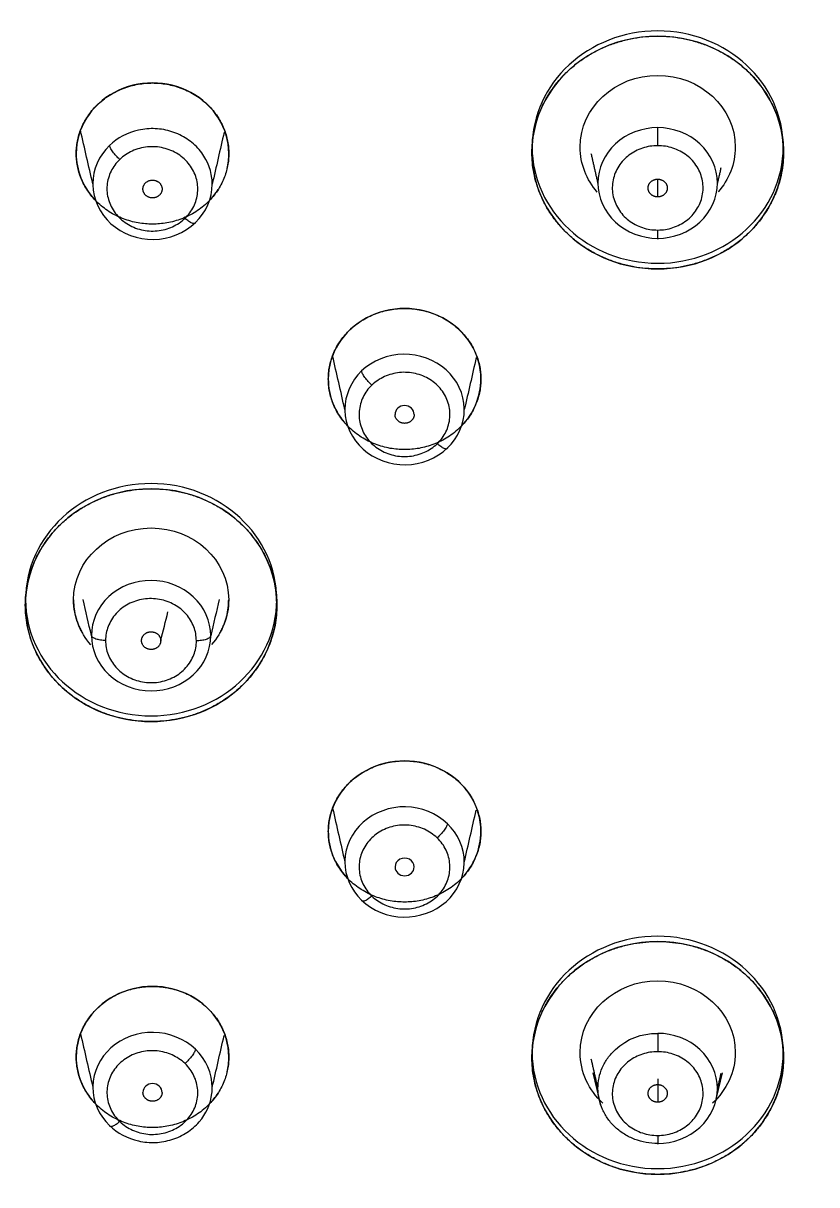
# Model space of a CAD drawing. Header units: millimetres. Extents: x 8883 to 11259, y -10160 to -6800.
# Drawn here: x 9721.85 to 9738.44, y -8386.65 to -8362.38 of the extents above; entities that cross this region are included whole.
import ezdxf

# ---------------------------------------------------------------- set-up
doc = ezdxf.new("R2010")
doc.units = ezdxf.units.MM
doc.layers.add('DIM', color=5, linetype='Continuous', lineweight=13)
doc.styles.add('ARIAL', font='arial.ttf')
doc.dimstyles.get("Standard").update_dxf_attribs({"dimtxt": 15, "dimasz": 15, "dimexe": 0.18, "dimexo": 0.0625, "dimgap": 4, "dimtad": 0, "dimdec": 1, "dimdsep": 46, "dimtxsty": 'ARIAL', "dimcen": 0, "dimclrd": 5, "dimclre": 5, "dimclrt": 5, "dimadec": 0, "dimazin": 0, "dimtfac": 1, "dimtdec": 1, "dimtofl": 0, "dimtmove": 0, "dimatfit": 3, "dimfxl": 1, "dimtolj": 1, "dimtzin": 0, "dimarcsym": 0})

# ---------------------------------------------------------------- blocks, each defined once
blk = doc.blocks.new('*D181')
at = {"layer": 'Defpoints', "color": 0, "transparency": 16777216}
for p in [(9790.112, -8262.466), (9790.112, -8375.129), (9680.114, -8375.98)]:
    blk.add_point(p, dxfattribs=at)
at = {"layer": 'DIM', "color": 5, "lineweight": -2, "transparency": 16777216}
for p, q in [((9680.114, -8375.917), (9680.114, -8262.286)), ((9790.112, -8375.067), (9790.112, -8262.286)), ((9698.114, -8262.466), (9711.106, -8262.466)), ((9772.112, -8262.466), (9759.12, -8262.466))]:
    blk.add_line(p, q, dxfattribs=at)
at = {"layer": 'DIM', "color": 5, "transparency": 16777216}
for points in [[(9698.114, -8259.466), (9698.114, -8265.466), (9680.114, -8262.466)], [(9772.112, -8259.466), (9772.112, -8265.466), (9790.112, -8262.466)]]:
    blk.add_solid(points, dxfattribs=at)
at = {"layer": 'DIM', "color": 5, "transparency": 16777216, "insert": (9735.113, -8262.466), "char_height": 18, "attachment_point": 5, "style": 'ARIAL'}
blk.add_mtext('\\A1;110', dxfattribs=at)
blk = doc.blocks.new('*D185')
at = {"layer": 'Defpoints', "color": 0, "transparency": 16777216}
for p in [(9678.596, -7626.145), (9989.37, -9683.127), (10114.894, -9683.127)]:
    blk.add_point(p, dxfattribs=at)
at = {"layer": 'DIM', "color": 5, "lineweight": -2, "transparency": 16777216}
for p, q in [((9678.658, -7626.145), (10115.074, -7626.145)), ((10114.894, -7644.145), (10114.894, -8614.508)), ((10114.894, -9665.127), (10114.894, -8694.764)), ((9989.433, -9683.127), (10115.074, -9683.127))]:
    blk.add_line(p, q, dxfattribs=at)
at = {"layer": 'DIM', "color": 5, "transparency": 16777216}
for points in [[(10111.894, -7644.145), (10117.894, -7644.145), (10114.894, -7626.145)], [(10111.894, -9665.127), (10117.894, -9665.127), (10114.894, -9683.127)]]:
    blk.add_solid(points, dxfattribs=at)
at = {"layer": 'DIM', "color": 5, "transparency": 16777216, "insert": (10114.894, -8654.636), "char_height": 18, "attachment_point": 5, "rotation": 90, "style": 'ARIAL'}
blk.add_mtext('\\A1;(2280)', dxfattribs=at)

msp = doc.modelspace()

# ---------------------------------------------------------------- linework, layer by layer
at = {"linetype": 'Continuous', "lineweight": 18}
for p, q in [((9733.758, -8384.304), (9733.915, -8384.973)), ((9736.31, -8384.973), (9736.466, -8384.306))]:
    msp.add_line(p, q, dxfattribs=at)
for centre, major_axis, ratio, start_param, end_param in [((9735.112, -8365.079), (2.63, 0), 0.924527, 0, 3.141593), ((9724.551, -8365.1), (1.595, 0), 0.924527, 0, 3.141593), ((9724.551, -8365.1), (1.595, 0), 0.924527, 3.141593, 3.844082), ((9724.551, -8365.1), (1.595, 0), 0.924527, 6.069311, 6.283185), ((9735.112, -8365.079), (2.63, 0), 0.924527, 3.141593, 6.283185), ((9724.551, -8365.1), (1.595, 0), 0.924527, 5.545598, 5.745923), ((9729.821, -8369.811), (1.595, 0), 0.924527, 0, 3.141593), ((9729.821, -8369.811), (1.595, 0), 0.924527, 3.141593, 3.844229), ((9729.821, -8369.811), (1.595, 0), 0.924527, 5.546482, 6.283185), ((9729.821, -8370.552), (-0.2, 0.002), 0.926148, 3.152497, 6.294088), ((9724.522, -8374.536), (2.63, 0), 0.924527, 0, 3.141593), ((9724.522, -8374.536), (2.63, 0), 0.924527, 3.141593, 6.283185), ((9729.821, -8379.264), (1.595, 0), 0.924527, 0, 3.141593), ((9729.821, -8379.264), (1.595, 0), 0.924527, 3.141593, 3.846095), ((9729.821, -8379.264), (1.595, 0), 0.924527, 5.560422, 6.283185), ((9729.821, -8380.005), (-0.2, 0.002), 0.922872, 3.152271, 6.293864), ((9729.821, -8380.005), (-0.2, 0.002), 0.922872, 0.010679, 3.152271), ((9735.112, -8383.996), (2.63, 0), 0.924527, 0, 3.141593), ((9724.551, -8383.975), (1.595, 0), 0.924527, 0, 3.141593), ((9724.551, -8383.975), (1.595, 0), 0.924527, 3.141593, 3.846439), ((9724.551, -8383.975), (1.595, 0), 0.924527, 6.069311, 6.283185), ((9735.112, -8383.996), (2.63, 0), 0.924527, 3.141593, 6.283185), ((9724.551, -8384.716), (-0.2, 0.005), 0.921187, 3.162686, 6.304276), ((9724.551, -8383.975), (1.595, 0), 0.924527, 5.545598, 5.745923)]:
    msp.add_ellipse(centre, major_axis=major_axis, ratio=ratio, start_param=start_param, end_param=end_param, dxfattribs=at)
for points, weights, knots in [([(9732.482, -8365.079), (9732.482, -8362.647), (9735.112, -8362.647), (9737.743, -8362.647), (9737.743, -8365.079)], [1, 0.707106781187, 1, 0.707106781187, 1], [0, 0, 0, 0.5, 0.5, 1, 1, 1]), ([(9722.956, -8365.1), (9722.956, -8363.626), (9724.551, -8363.626), (9726.146, -8363.626), (9726.146, -8365.1)], [1, 0.707106955755, 1, 0.707106781187, 1], [0, 0, 0, 0.5, 0.5, 1, 1, 1]), ([(9726.146, -8365.1), (9726.146, -8366.575), (9724.551, -8366.575), (9722.956, -8366.575), (9722.956, -8365.1)], [1, 0.707107304891, 1, 0.707107304891, 1], [0, 0, 0, 0.5, 0.5, 1, 1, 1]), ([(9737.743, -8365.079), (9737.743, -8367.511), (9735.112, -8367.511), (9732.482, -8367.511), (9732.482, -8365.079)], [1, 0.707106781187, 1, 0.707106781187, 1], [0, 0, 0, 0.5, 0.5, 1, 1, 1]), ([(9724.351, -8365.841), (9724.351, -8365.655), (9724.551, -8365.656), (9724.751, -8365.656), (9724.751, -8365.842)], [1, 0.707107286607, 1, 0.707106781189, 1], [0, 0, 0, 0.5, 0.5, 1, 1, 1]), ([(9735.112, -8366.006), (9735.029, -8366.006), (9734.912, -8365.897), (9734.912, -8365.743), (9735.029, -8365.635), (9735.112, -8365.635)], [0.997072288535, 0.923879501905, 0.923879501905, 0.923879501905, 0.923879501905, 0.997072288535], [0, 0, 0, 0.25, 0.5, 0.75, 1, 1, 1]), ([(9735.112, -8365.635), (9735.195, -8365.635), (9735.312, -8365.743), (9735.312, -8365.897), (9735.195, -8366.006), (9735.112, -8366.006)], [0.997072286949, 0.923879460664, 0.923879460664, 0.923879460664, 0.923879460664, 1], [0, 0, 0, 0.25, 0.5, 0.75, 1, 1, 1]), ([(9724.751, -8365.842), (9724.751, -8365.92), (9724.632, -8366.028), (9724.464, -8366.025), (9724.351, -8365.915), (9724.351, -8365.841)], [1, 0.922369618366, 0.922369618366, 0.922369618366, 0.922369618366, 0.993816140214], [0, 0, 0, 0.252567, 0.505134, 0.757701, 1, 1, 1]), ([(9728.226, -8369.811), (9728.226, -8368.336), (9729.821, -8368.336), (9731.416, -8368.336), (9731.416, -8369.811)], [1, 0.707106847158, 1, 0.707106781187, 1], [0, 0, 0, 0.5, 0.5, 1, 1, 1]), ([(9731.416, -8369.811), (9731.416, -8371.286), (9729.821, -8371.286), (9728.226, -8371.286), (9728.226, -8369.811)], [1, 0.707106979101, 1, 0.707106979101, 1], [0, 0, 0, 0.5, 0.5, 1, 1, 1]), ([(9721.891, -8374.536), (9721.891, -8372.104), (9724.522, -8372.104), (9727.152, -8372.104), (9727.152, -8374.536)], [1, 0.707106870179, 1, 0.707106781187, 1], [0, 0, 0, 0.5, 0.5, 1, 1, 1]), ([(9727.152, -8374.536), (9727.152, -8376.968), (9724.522, -8376.968), (9721.891, -8376.968), (9721.891, -8374.536)], [1, 0.707107048163, 1, 0.707107048163, 1], [0, 0, 0, 0.5, 0.5, 1, 1, 1]), ([(9724.322, -8375.276), (9724.322, -8375.199), (9724.441, -8375.091), (9724.609, -8375.094), (9724.722, -8375.204), (9724.722, -8375.278)], [0.9970141149, 0.922366987391, 0.922366987391, 0.922366987391, 0.922366987391, 0.993806081867], [0, 0, 0, 0.252571, 0.505142, 0.757714, 1, 1, 1]), ([(9728.226, -8379.264), (9728.226, -8377.79), (9729.821, -8377.79), (9731.416, -8377.79), (9731.416, -8379.264)], [1, 0.707106847158, 1, 0.707106781187, 1], [0, 0, 0, 0.5, 0.5, 1, 1, 1]), ([(9731.416, -8379.264), (9731.416, -8380.739), (9729.821, -8380.739), (9728.226, -8380.739), (9728.226, -8379.264)], [1, 0.707106979101, 1, 0.707106979101, 1], [0, 0, 0, 0.5, 0.5, 1, 1, 1]), ([(9732.482, -8383.996), (9732.482, -8381.564), (9735.112, -8381.564), (9737.743, -8381.564), (9737.743, -8383.996)], [1, 0.707106781187, 1, 0.707106781187, 1], [0, 0, 0, 0.5, 0.5, 1, 1, 1]), ([(9722.956, -8383.975), (9722.956, -8382.501), (9724.551, -8382.501), (9726.146, -8382.501), (9726.146, -8383.975)], [1, 0.707106955755, 1, 0.707106781187, 1], [0, 0, 0, 0.5, 0.5, 1, 1, 1]), ([(9726.146, -8383.975), (9726.146, -8385.45), (9724.551, -8385.45), (9722.956, -8385.45), (9722.956, -8383.975)], [1, 0.707107304891, 1, 0.707107304891, 1], [0, 0, 0, 0.5, 0.5, 1, 1, 1]), ([(9737.743, -8383.996), (9737.743, -8386.428), (9735.112, -8386.428), (9732.482, -8386.428), (9732.482, -8383.996)], [1, 0.707106781187, 1, 0.707106781187, 1], [0, 0, 0, 0.5, 0.5, 1, 1, 1]), ([(9735.112, -8384.921), (9735.029, -8384.921), (9734.912, -8384.813), (9734.912, -8384.661), (9735.029, -8384.553), (9735.112, -8384.553)], [1, 0.923879460664, 0.923879460664, 0.923879460664, 0.923879460664, 0.997072286949], [0, 0, 0, 0.25, 0.5, 0.75, 1, 1, 1]), ([(9735.112, -8384.553), (9735.196, -8384.553), (9735.314, -8384.663), (9735.311, -8384.817), (9735.192, -8384.922), (9735.112, -8384.921)], [1, 0.922369602764, 0.922369602764, 0.922369602764, 0.922369602764, 0.99381643622], [0, 0, 0, 0.252567, 0.505134, 0.757701, 1, 1, 1])]:
    msp.add_rational_spline(points, weights, degree=2, knots=knots, dxfattribs=at)
for points, knots in [([(9737.738, -8364.965), (9737.738, -8363.628), (9736.556, -8362.538), (9733.668, -8362.538), (9732.487, -8363.622), (9732.487, -8364.965)], [0, 0, 0, 0, 0.5, 0.5, 1, 1, 1, 1]), ([(9733.491, -8364.965), (9733.491, -8364.14), (9734.222, -8363.466), (9736.002, -8363.466), (9736.734, -8364.134), (9736.734, -8364.965)], [0, 0, 0, 0, 0.5, 0.5, 1, 1, 1, 1]), ([(9723.865, -8365.224), (9723.841, -8365.202), (9723.789, -8365.151), (9723.729, -8365.078), (9723.692, -8365.023), (9723.672, -8364.985), (9723.658, -8364.954), (9723.654, -8364.937), (9723.653, -8364.93)], [0, 0, 0, 0, 0.250067, 0.500135, 0.625169, 0.750202, 0.875236, 1, 1, 1, 1]), ([(9732.487, -8364.965), (9732.487, -8366.302), (9733.668, -8367.392), (9736.556, -8367.393), (9737.738, -8366.309), (9737.738, -8364.965)], [0, 0, 0, 0, 0.5, 0.5, 1, 1, 1, 1]), ([(9723.302, -8365.734), (9723.302, -8365.74), (9723.305, -8366.048), (9723.589, -8366.656), (9724.574, -8367.019), (9725.221, -8366.76), (9725.448, -8366.543)], [0, 0, 0, 0, 0.006863, 0.337909, 0.668954, 1, 1, 1, 1]), ([(9733.864, -8365.716), (9733.864, -8366.018), (9734.134, -8366.622), (9734.786, -8366.872), (9735.112, -8366.872)], [0, 0, 0, 0, 0.499761, 1, 1, 1, 1]), ([(9735.112, -8366.872), (9735.438, -8366.872), (9736.09, -8366.622), (9736.36, -8366.018), (9736.361, -8365.716)], [0, 0, 0, 0, 0.500241, 1, 1, 1, 1]), ([(9725.448, -8366.543), (9725.447, -8366.548), (9725.443, -8366.558), (9725.429, -8366.565), (9725.407, -8366.565), (9725.369, -8366.553), (9725.307, -8366.518), (9725.255, -8366.475), (9725.23, -8366.453)], [0, 0, 0, 0, 0.124764, 0.249798, 0.374832, 0.499865, 0.749933, 1, 1, 1, 1]), ([(9729.136, -8369.938), (9729.112, -8369.917), (9729.06, -8369.866), (9729, -8369.792), (9728.962, -8369.737), (9728.941, -8369.699), (9728.928, -8369.667), (9728.924, -8369.651), (9728.923, -8369.643)], [0, 0, 0, 0, 0.250064, 0.500128, 0.625159, 0.750191, 0.875223, 1, 1, 1, 1]), ([(9728.572, -8370.446), (9728.572, -8370.453), (9728.575, -8370.761), (9728.859, -8371.367), (9729.844, -8371.728), (9730.492, -8371.468), (9730.718, -8371.252)], [0, 0, 0, 0, 0.007101, 0.338067, 0.669034, 1, 1, 1, 1]), ([(9730.718, -8371.252), (9730.717, -8371.257), (9730.713, -8371.266), (9730.699, -8371.274), (9730.678, -8371.274), (9730.64, -8371.262), (9730.579, -8371.227), (9730.526, -8371.185), (9730.502, -8371.163)], [0, 0, 0, 0, 0.124777, 0.249809, 0.374841, 0.499873, 0.749936, 1, 1, 1, 1]), ([(9727.147, -8374.422), (9727.147, -8373.085), (9725.966, -8371.995), (9723.078, -8371.994), (9721.897, -8373.078), (9721.897, -8374.422)], [0, 0, 0, 0, 0.5, 0.5, 1, 1, 1, 1]), ([(9722.9, -8374.422), (9722.9, -8373.597), (9723.632, -8372.923), (9725.412, -8372.923), (9726.143, -8373.591), (9726.143, -8374.422)], [0, 0, 0, 0, 0.5, 0.5, 1, 1, 1, 1]), ([(9721.897, -8374.422), (9721.897, -8375.759), (9723.078, -8376.849), (9725.966, -8376.849), (9727.147, -8375.765), (9727.147, -8374.422)], [0, 0, 0, 0, 0.5, 0.5, 1, 1, 1, 1]), ([(9723.273, -8375.169), (9723.273, -8375.471), (9723.543, -8376.074), (9724.52, -8376.452), (9725.499, -8376.08), (9725.769, -8375.478), (9725.769, -8375.176), (9725.769, -8375.176)], [0, 0, 0, 0, 0.249974, 0.499974, 0.749974, 0.999974, 1, 1, 1, 1]), ([(9730.718, -8379.102), (9730.717, -8379.109), (9730.713, -8379.126), (9730.699, -8379.158), (9730.678, -8379.196), (9730.64, -8379.252), (9730.579, -8379.326), (9730.526, -8379.377), (9730.502, -8379.399)], [0, 0, 0, 0, 0.124822, 0.249873, 0.374925, 0.499976, 0.75008, 1, 1, 1, 1]), ([(9728.923, -8380.701), (9729.149, -8380.918), (9729.796, -8381.178), (9730.781, -8380.821), (9731.066, -8380.217), (9731.069, -8379.909), (9731.069, -8379.903)], [0, 0, 0, 0, 0.330859, 0.661718, 0.992577, 1, 1, 1, 1]), ([(9729.136, -8380.615), (9729.112, -8380.636), (9729.06, -8380.678), (9729, -8380.712), (9728.962, -8380.723), (9728.941, -8380.723), (9728.928, -8380.716), (9728.924, -8380.706), (9728.923, -8380.701)], [0, 0, 0, 0, 0.24992, 0.500024, 0.625075, 0.750127, 0.875179, 1, 1, 1, 1]), ([(9737.738, -8383.882), (9737.738, -8382.545), (9736.556, -8381.455), (9733.668, -8381.454), (9732.487, -8382.538), (9732.487, -8383.882)], [0, 0, 0, 0, 0.5, 0.5, 1, 1, 1, 1]), ([(9733.491, -8383.882), (9733.491, -8383.057), (9734.222, -8382.383), (9736.002, -8382.383), (9736.734, -8383.051), (9736.734, -8383.882)], [0, 0, 0, 0, 0.5, 0.5, 1, 1, 1, 1]), ([(9725.448, -8383.815), (9725.447, -8383.822), (9725.443, -8383.839), (9725.429, -8383.872), (9725.407, -8383.91), (9725.369, -8383.966), (9725.307, -8384.041), (9725.255, -8384.092), (9725.23, -8384.114)], [0, 0, 0, 0, 0.124831, 0.249881, 0.374931, 0.499982, 0.750082, 1, 1, 1, 1]), ([(9732.487, -8383.882), (9732.487, -8385.219), (9733.668, -8386.309), (9736.556, -8386.309), (9737.738, -8385.225), (9737.738, -8383.882)], [0, 0, 0, 0, 0.5, 0.5, 1, 1, 1, 1]), ([(9723.653, -8385.41), (9723.816, -8385.566), (9724.084, -8385.706), (9724.375, -8385.752), (9724.492, -8385.763), (9724.551, -8385.765), (9724.727, -8385.757), (9724.961, -8385.715), (9725.227, -8385.591), (9725.364, -8385.489), (9725.45, -8385.415), (9725.49, -8385.375), (9725.672, -8385.162), (9725.766, -8384.953), (9725.792, -8384.737)], [0, 0, 0, 0, 0.25, 0.3125, 0.3125, 0.375, 0.375, 0.5, 0.625, 0.6875, 0.6875, 0.75, 0.75, 1, 1, 1, 1]), ([(9735.112, -8385.784), (9735.031, -8385.784), (9734.949, -8385.777), (9734.789, -8385.748), (9734.71, -8385.726), (9734.559, -8385.668), (9734.487, -8385.633), (9734.351, -8385.549), (9734.287, -8385.501), (9734.172, -8385.394), (9734.12, -8385.336), (9734.029, -8385.21), (9733.99, -8385.143), (9733.928, -8385.004), (9733.904, -8384.932), (9733.872, -8384.784), (9733.864, -8384.708), (9733.864, -8384.633)], [0, 0, 0, 0, 0.125, 0.125, 0.25, 0.25, 0.375, 0.375, 0.5, 0.5, 0.625, 0.625, 0.75, 0.75, 0.875, 0.875, 1, 1, 1, 1]), ([(9735.112, -8385.784), (9735.438, -8385.784), (9736.09, -8385.535), (9736.361, -8384.934), (9736.361, -8384.633), (9736.361, -8384.633)], [0, 0, 0, 0, 0.49976, 0.999519, 1, 1, 1, 1]), ([(9723.865, -8385.325), (9723.841, -8385.346), (9723.789, -8385.387), (9723.729, -8385.422), (9723.692, -8385.433), (9723.672, -8385.432), (9723.658, -8385.425), (9723.654, -8385.415), (9723.653, -8385.41)], [0, 0, 0, 0, 0.249918, 0.500019, 0.625069, 0.750119, 0.87517, 1, 1, 1, 1])]:
    msp.add_open_spline(points, degree=3, knots=knots, dxfattribs=at)
at = {"linetype": 'Continuous', "lineweight": 13}
for points, degree in [([(9723.302, -8365.734), (9723.217, -8365.361), (9723.131, -8364.988), (9723.045, -8364.615)], 3), ([(9726.048, -8364.654), (9725.965, -8365.016), (9725.882, -8365.378), (9725.799, -8365.74)], 3), ([(9723.653, -8364.93), (9723.431, -8365.142), (9723.302, -8365.438), (9723.302, -8365.734)], 3), ([(9733.864, -8365.716), (9733.724, -8365.104)], 1), ([(9736.433, -8365.402), (9736.361, -8365.716)], 1), ([(9725.799, -8365.74), (9725.799, -8365.699), (9725.796, -8365.658), (9725.792, -8365.617)], 3), ([(9735.112, -8366.006), (9735.112, -8365.642)], 1), ([(9728.572, -8370.446), (9728.486, -8370.073), (9728.401, -8369.699), (9728.315, -8369.326)], 3), ([(9731.318, -8369.364), (9731.235, -8369.726), (9731.152, -8370.088), (9731.069, -8370.449)], 3), ([(9728.923, -8369.643), (9728.701, -8369.855), (9728.572, -8370.151), (9728.572, -8370.446)], 3), ([(9723.273, -8375.169), (9723.215, -8374.918), (9723.157, -8374.667), (9723.1, -8374.416)], 3), ([(9725.944, -8374.416), (9725.886, -8374.669), (9725.827, -8374.923), (9725.769, -8375.176)], 3), ([(9728.315, -8378.779), (9728.401, -8379.152), (9728.486, -8379.526), (9728.572, -8379.899)], 3), ([(9731.069, -8379.903), (9731.152, -8379.541), (9731.235, -8379.179), (9731.318, -8378.818)], 3), ([(9731.069, -8379.903), (9731.068, -8379.608), (9730.94, -8379.314), (9730.718, -8379.102)], 3), ([(9723.045, -8383.49), (9723.131, -8383.863), (9723.217, -8384.236), (9723.302, -8384.609)], 3), ([(9725.799, -8384.615), (9725.882, -8384.253), (9725.965, -8383.891), (9726.048, -8383.529)], 3), ([(9725.799, -8384.615), (9725.798, -8384.321), (9725.67, -8384.027), (9725.448, -8383.815)], 3), ([(9733.864, -8384.633), (9733.724, -8384.021)], 1), ([(9736.433, -8384.319), (9736.361, -8384.633)], 1), ([(9725.792, -8384.737), (9725.796, -8384.697), (9725.799, -8384.656), (9725.799, -8384.615)], 3), ([(9735.112, -8384.435), (9735.112, -8384.921)], 1)]:
    msp.add_open_spline(points, degree=degree, dxfattribs=at)
for points, knots in [([(9725.792, -8365.617), (9725.766, -8365.4), (9725.672, -8365.189), (9725.49, -8364.975), (9725.45, -8364.934), (9725.364, -8364.859), (9725.227, -8364.755), (9724.961, -8364.63), (9724.727, -8364.586), (9724.551, -8364.578), (9724.492, -8364.579), (9724.375, -8364.589), (9724.084, -8364.635), (9723.816, -8364.773), (9723.653, -8364.93)], [0, 0, 0, 0, 0.25, 0.25, 0.3125, 0.3125, 0.375, 0.5, 0.625, 0.625, 0.6875, 0.6875, 0.75, 1, 1, 1, 1]), ([(9735.112, -8364.558), (9734.786, -8364.558), (9734.134, -8364.808), (9733.864, -8365.413), (9733.864, -8365.716), (9733.864, -8365.716)], [0, 0, 0, 0, 0.499761, 0.999522, 1, 1, 1, 1]), ([(9736.361, -8365.716), (9736.361, -8365.716), (9736.361, -8365.413), (9736.09, -8364.808), (9735.438, -8364.558), (9735.112, -8364.558)], [0, 0, 0, 0, 0.000481, 0.50024, 1, 1, 1, 1]), ([(9735.112, -8364.936), (9735.112, -8364.905), (9735.112, -8364.834), (9735.112, -8364.737), (9735.112, -8364.667), (9735.112, -8364.621), (9735.112, -8364.584), (9735.112, -8364.566), (9735.112, -8364.558)], [0, 0, 0, 0, 0.250051, 0.500102, 0.625127, 0.750153, 0.875178, 1, 1, 1, 1]), ([(9735.112, -8366.872), (9735.112, -8366.877), (9735.112, -8366.885), (9735.112, -8366.888), (9735.112, -8366.879), (9735.112, -8366.852), (9735.112, -8366.793), (9735.112, -8366.73), (9735.112, -8366.698)], [0, 0, 0, 0, 0.124822, 0.249848, 0.374873, 0.499898, 0.749949, 1, 1, 1, 1]), ([(9731.069, -8370.449), (9731.069, -8370.443), (9731.066, -8370.134), (9730.781, -8369.527), (9729.796, -8369.167), (9729.149, -8369.426), (9728.923, -8369.643)], [0, 0, 0, 0, 0.007423, 0.338282, 0.669141, 1, 1, 1, 1]), ([(9725.769, -8375.176), (9725.769, -8374.875), (9725.499, -8374.271), (9724.521, -8373.894), (9723.543, -8374.266), (9723.273, -8374.868), (9723.273, -8375.169), (9723.273, -8375.169)], [0, 0, 0, 0, 0.249974, 0.499974, 0.749974, 0.999974, 1, 1, 1, 1]), ([(9723.569, -8375.274), (9723.535, -8375.274), (9723.463, -8375.269), (9723.38, -8375.249), (9723.328, -8375.227), (9723.299, -8375.209), (9723.28, -8375.189), (9723.274, -8375.176), (9723.273, -8375.169)], [0, 0, 0, 0, 0.25, 0.5, 0.625, 0.75, 0.875, 1, 1, 1, 1]), ([(9725.769, -8375.176), (9725.768, -8375.182), (9725.762, -8375.196), (9725.743, -8375.216), (9725.713, -8375.235), (9725.66, -8375.257), (9725.575, -8375.276), (9725.502, -8375.281), (9725.468, -8375.28)], [0, 0, 0, 0, 0.124843, 0.249865, 0.374888, 0.49991, 0.749955, 1, 1, 1, 1]), ([(9730.718, -8379.102), (9730.492, -8378.885), (9729.844, -8378.624), (9728.859, -8378.982), (9728.575, -8379.585), (9728.572, -8379.893), (9728.572, -8379.899)], [0, 0, 0, 0, 0.330966, 0.661933, 0.992899, 1, 1, 1, 1]), ([(9725.448, -8383.815), (9725.221, -8383.598), (9724.574, -8383.337), (9723.589, -8383.693), (9723.305, -8384.296), (9723.302, -8384.602), (9723.302, -8384.609)], [0, 0, 0, 0, 0.331046, 0.662091, 0.993137, 1, 1, 1, 1]), ([(9733.864, -8384.633), (9733.864, -8384.559), (9733.871, -8384.485), (9733.901, -8384.34), (9733.923, -8384.269), (9733.984, -8384.13), (9734.023, -8384.063), (9734.115, -8383.935), (9734.169, -8383.875), (9734.474, -8383.594), (9734.768, -8383.482), (9735.112, -8383.482)], [0, 0, 0, 0, 0.125, 0.125, 0.25, 0.25, 0.375, 0.375, 0.5, 0.5, 1, 1, 1, 1]), ([(9736.361, -8384.633), (9736.36, -8384.332), (9736.09, -8383.731), (9735.438, -8383.482), (9735.112, -8383.482)], [0, 0, 0, 0, 0.499759, 1, 1, 1, 1]), ([(9735.112, -8383.482), (9735.112, -8383.49), (9735.112, -8383.509), (9735.112, -8383.547), (9735.112, -8383.593), (9735.112, -8383.664), (9735.112, -8383.763), (9735.112, -8383.834), (9735.112, -8383.866)], [0, 0, 0, 0, 0.12482, 0.249846, 0.374872, 0.499897, 0.749949, 1, 1, 1, 1]), ([(9735.112, -8385.615), (9735.112, -8385.646), (9735.112, -8385.708), (9735.112, -8385.766), (9735.112, -8385.791), (9735.112, -8385.799), (9735.112, -8385.797), (9735.112, -8385.789), (9735.112, -8385.784)], [0, 0, 0, 0, 0.250051, 0.500102, 0.625128, 0.750153, 0.875179, 1, 1, 1, 1])]:
    msp.add_open_spline(points, degree=3, knots=knots, dxfattribs=at)
at = {"linetype": 'Continuous', "lineweight": 18}
for points in [[(9725.23, -8366.453), (9725.307, -8366.379), (9725.427, -8366.217), (9725.513, -8365.916), (9725.484, -8365.611), (9725.34, -8365.322), (9725.098, -8365.099), (9724.78, -8364.966), (9724.444, -8364.943), (9724.114, -8365.034), (9723.942, -8365.15), (9723.865, -8365.224)], [(9735.112, -8364.936), (9735.002, -8364.937), (9734.793, -8364.969), (9734.499, -8365.122), (9734.283, -8365.352), (9734.16, -8365.649), (9734.156, -8365.965), (9734.274, -8366.269), (9734.491, -8366.508), (9734.792, -8366.665), (9735.001, -8366.698), (9735.112, -8366.698)], [(9735.112, -8366.698), (9735.223, -8366.698), (9735.432, -8366.665), (9735.726, -8366.513), (9735.941, -8366.282), (9736.065, -8365.985), (9736.069, -8365.669), (9735.951, -8365.365), (9735.734, -8365.126), (9735.433, -8364.969), (9735.223, -8364.936), (9735.112, -8364.936)], [(9733.85, -8365.906), (9733.626, -8365.649), (9733.491, -8365.322), (9733.491, -8364.965)], [(9736.734, -8364.965), (9736.734, -8365.319), (9736.599, -8365.645), (9736.376, -8365.902)], [(9723.865, -8365.224), (9723.788, -8365.298), (9723.669, -8365.459), (9723.582, -8365.761), (9723.611, -8366.065), (9723.756, -8366.354), (9723.998, -8366.578), (9724.315, -8366.711), (9724.651, -8366.733), (9724.982, -8366.643), (9725.153, -8366.526), (9725.23, -8366.453)], [(9725.448, -8366.543), (9725.67, -8366.331), (9725.798, -8366.036), (9725.799, -8365.74)], [(9730.502, -8371.163), (9730.58, -8371.087), (9730.701, -8370.923), (9730.786, -8370.619), (9730.752, -8370.309), (9730.603, -8370.024), (9730.361, -8369.807), (9730.05, -8369.679), (9729.714, -8369.658), (9729.388, -8369.747), (9729.215, -8369.864), (9729.136, -8369.938)], [(9729.136, -8369.938), (9729.058, -8370.014), (9728.937, -8370.178), (9728.852, -8370.482), (9728.886, -8370.792), (9729.035, -8371.077), (9729.277, -8371.294), (9729.588, -8371.422), (9729.924, -8371.443), (9730.25, -8371.355), (9730.423, -8371.237), (9730.502, -8371.163)], [(9730.718, -8371.252), (9730.94, -8371.04), (9731.068, -8370.744), (9731.069, -8370.449)], [(9723.26, -8375.362), (9723.035, -8375.105), (9722.9, -8374.779), (9722.9, -8374.422)], [(9725.468, -8375.28), (9725.467, -8375.178), (9725.432, -8374.985), (9725.268, -8374.713), (9725.02, -8374.512), (9724.699, -8374.397), (9724.359, -8374.392), (9724.031, -8374.5), (9723.774, -8374.7), (9723.605, -8374.977), (9723.569, -8375.171), (9723.569, -8375.274)], [(9726.143, -8374.422), (9726.143, -8374.776), (9726.009, -8375.102), (9725.785, -8375.359)], [(9724.722, -8375.278), (9724.773, -8375.077), (9724.823, -8374.876), (9724.874, -8374.675)], [(9723.569, -8375.274), (9723.569, -8375.376), (9723.604, -8375.569), (9723.769, -8375.842), (9724.017, -8376.042), (9724.337, -8376.157), (9724.678, -8376.162), (9725.005, -8376.054), (9725.263, -8375.854), (9725.432, -8375.577), (9725.468, -8375.383), (9725.468, -8375.28)], [(9730.502, -8379.399), (9730.421, -8379.323), (9730.244, -8379.204), (9729.917, -8379.118), (9729.589, -8379.138), (9729.28, -8379.263), (9729.038, -8379.477), (9728.889, -8379.755), (9728.852, -8380.06), (9728.933, -8380.369), (9729.057, -8380.537), (9729.136, -8380.615)], [(9729.136, -8380.615), (9729.218, -8380.69), (9729.394, -8380.81), (9729.721, -8380.896), (9730.049, -8380.875), (9730.358, -8380.751), (9730.601, -8380.537), (9730.749, -8380.258), (9730.786, -8379.953), (9730.705, -8379.645), (9730.582, -8379.477), (9730.502, -8379.399)], [(9728.572, -8379.899), (9728.572, -8380.194), (9728.701, -8380.489), (9728.923, -8380.701)], [(9725.23, -8384.114), (9725.149, -8384.038), (9724.973, -8383.918), (9724.646, -8383.832), (9724.317, -8383.852), (9724.009, -8383.976), (9723.766, -8384.189), (9723.618, -8384.467), (9723.58, -8384.771), (9723.662, -8385.079), (9723.785, -8385.247), (9723.865, -8385.325)], [(9733.968, -8384.943), (9733.674, -8384.672), (9733.491, -8384.297), (9733.491, -8383.882)], [(9735.112, -8383.866), (9735.002, -8383.866), (9734.793, -8383.898), (9734.499, -8384.05), (9734.283, -8384.279), (9734.16, -8384.574), (9734.156, -8384.887), (9734.274, -8385.189), (9734.491, -8385.426), (9734.792, -8385.582), (9735.001, -8385.615), (9735.112, -8385.615)], [(9735.112, -8385.615), (9735.223, -8385.614), (9735.432, -8385.582), (9735.726, -8385.431), (9735.941, -8385.202), (9736.065, -8384.907), (9736.069, -8384.593), (9735.951, -8384.291), (9735.734, -8384.054), (9735.433, -8383.898), (9735.223, -8383.866), (9735.112, -8383.866)], [(9736.734, -8383.882), (9736.734, -8384.294), (9736.551, -8384.669), (9736.257, -8384.941)], [(9723.865, -8385.325), (9723.946, -8385.401), (9724.123, -8385.52), (9724.45, -8385.607), (9724.778, -8385.586), (9725.087, -8385.463), (9725.329, -8385.249), (9725.478, -8384.972), (9725.515, -8384.667), (9725.433, -8384.359), (9725.31, -8384.191), (9725.23, -8384.114)], [(9723.302, -8384.609), (9723.302, -8384.903), (9723.431, -8385.198), (9723.653, -8385.41)]]:
    msp.add_open_spline(points, degree=3, dxfattribs=at)
for points, weights in [([(9730.021, -8370.552), (9730.021, -8370.629), (9729.904, -8370.737), (9729.738, -8370.737), (9729.621, -8370.628), (9729.621, -8370.552)], [1, 0.92387949194, 0.92387949194, 0.92387949194, 0.92387949194, 1]), ([(9722.9, -8374.422), (9722.9, -8374.8), (9723.086, -8375.122)], [1, 0.95218204639, 0.934402735927]), ([(9725.958, -8375.122), (9726.143, -8374.8), (9726.143, -8374.422)], [0.934402736929, 0.952182047738, 1]), ([(9724.722, -8375.278), (9724.722, -8375.354), (9724.605, -8375.462), (9724.439, -8375.462), (9724.322, -8375.353), (9724.322, -8375.276)], [1, 0.92387943351, 0.92387943351, 0.92387943351, 0.92387943351, 1]), ([(9724.751, -8384.717), (9724.751, -8384.793), (9724.634, -8384.901), (9724.468, -8384.9), (9724.351, -8384.792), (9724.351, -8384.715)], [1, 0.923879395744, 0.923879395744, 0.923879395744, 0.923879395744, 1])]:
    msp.add_rational_spline(points, weights, degree=2, dxfattribs=at)

# ---------------------------------------------------------------- dimensions: what is measured, and where the dimension line sits
at = {"layer": 'DIM', "color": 3}
dim = msp.add_linear_dim(base=(10114.894, -9683.127), p1=(9678.596, -7626.145), p2=(9989.37, -9683.127), angle=90, text='(2280)', dimstyle='Standard', override={"dimtxt": 18, "dimasz": 18, "dimgap": 5}, dxfattribs=at)
dim.commit()
dim.dimension.update_dxf_attribs({"geometry": '*D185', "text_midpoint": (10114.894, -8654.636)})
dim = msp.add_linear_dim(base=(9790.112, -8262.466), p1=(9680.114, -8375.98), p2=(9790.112, -8375.129), dimstyle='Standard', override={"dimtxt": 18, "dimasz": 18, "dimgap": 5}, dxfattribs=at)
dim.commit()
dim.dimension.update_dxf_attribs({"geometry": '*D181', "text_midpoint": (9735.113, -8262.466)})

doc.saveas('drawing.dxf')
